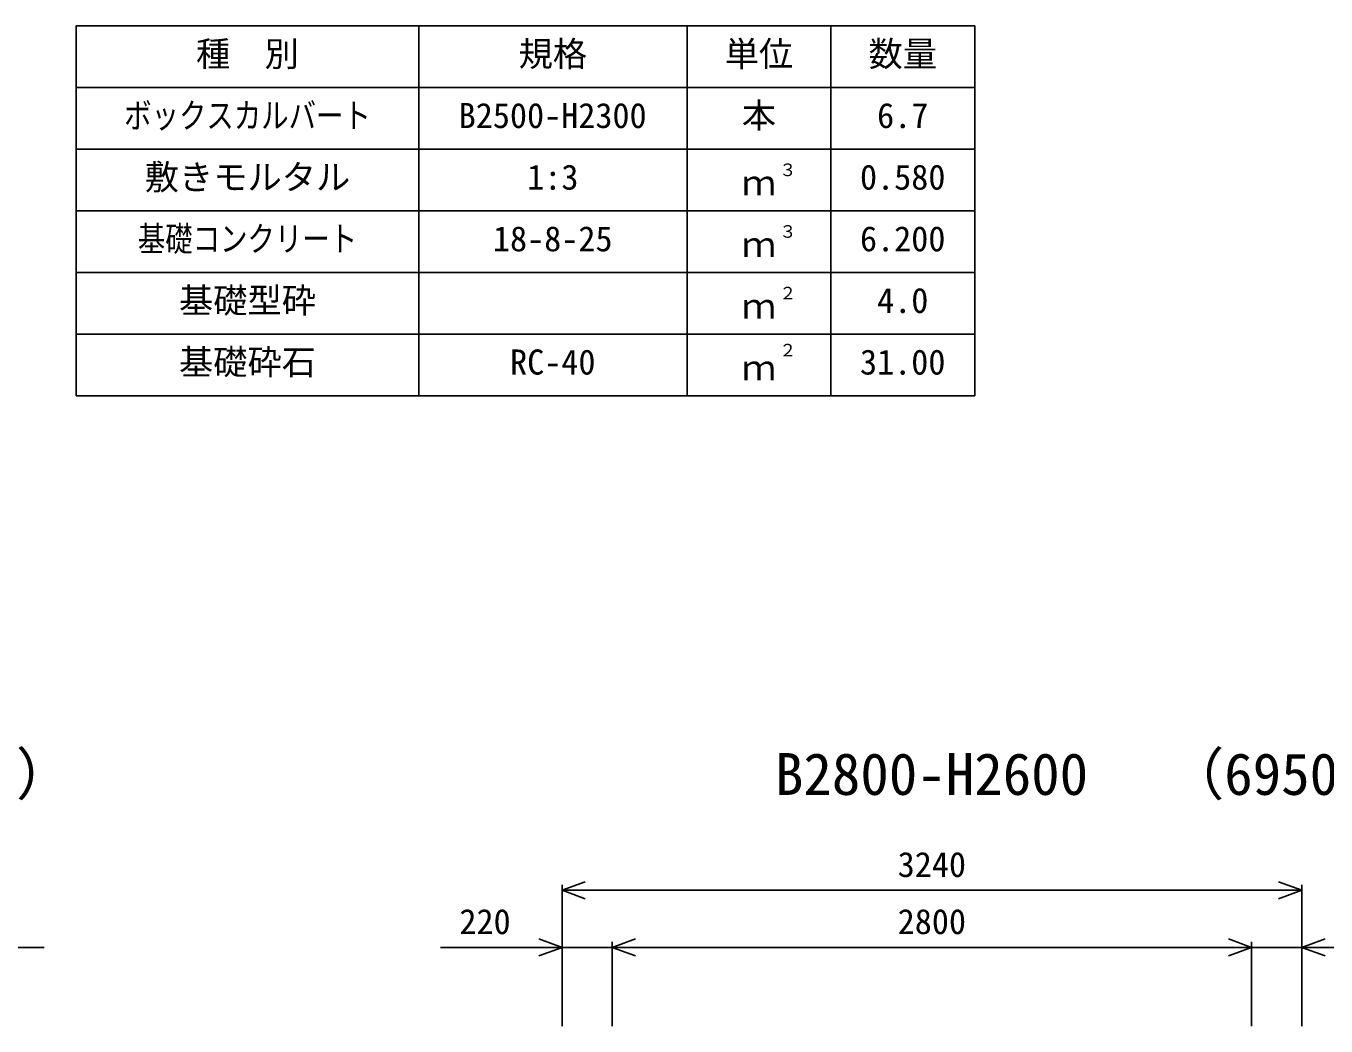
# Model space of a CAD drawing. Units: millimetres, scale not verified. Extents: x -100800 to 100800, y -35640 to 35640.
# Drawn here: x 69952 to 75645, y 268 to 4649 of the extents above; entities that cross this region are included whole.
import ezdxf
from ezdxf.enums import TextEntityAlignment as Align

# ---------------------------------------------------------------- set-up
doc = ezdxf.new("R2010")
doc.units = ezdxf.units.MM
doc.header["$LTSCALE"] = 120
for name, color, linetype, lineweight in [('0-0_DIM', 7, 'Continuous', 25), ('0-3_HYO', 3, 'Continuous', 25), ('0-4_HYO2', 4, 'Continuous', 25), ('0-7_TXT', 7, 'Continuous', 25)]:
    doc.layers.add(name, color=color, linetype=linetype, lineweight=lineweight)
doc.styles.add('ＭＳ ゴシック', font='')
doc.styles.get('ＭＳ ゴシック').set_extended_font_data('MS Gothic')

msp = doc.modelspace()

# ---------------------------------------------------------------- linework, layer by layer
at = {"layer": '0-0_DIM'}
for p, q in [((72299.1, 886.6), (72299.1, 268)), ((72299.1, 862.6), (75539.1, 862.6)), ((75539.1, 886.6), (75539.1, 268)), ((72519.1, 636.6), (72519.1, 268)), ((75319.1, 636.6), (75319.1, 268)), ((70031.8, 612.6), (69499.1, 612.6)), ((71766.4, 612.6), (72299.1, 612.6)), ((76071.8, 612.6), (75539.1, 612.6))]:
    msp.add_line(p, q, dxfattribs=at)
for points in [[(72400.6, 825.7), (72299.1, 862.6), (72400.6, 899.6)], [(75437.6, 825.7), (75539.1, 862.6), (75437.6, 899.6)], [(72197.6, 575.7), (72299.1, 612.6), (72197.6, 649.6)], [(72620.6, 575.7), (72519.1, 612.6), (72620.6, 649.6)], [(75217.6, 575.7), (75319.1, 612.6), (75217.6, 649.6)], [(75640.6, 575.7), (75539.1, 612.6), (75640.6, 649.6)], [(72299.1, 612.6), (72519.1, 612.6), (75319.1, 612.6), (75539.1, 612.6)]]:
    msp.add_lwpolyline(points, dxfattribs=at)
at = {"layer": '0-3_HYO'}
for p, q in [((71671.6, 4648.6), (71671.6, 3028.6)), ((72846.6, 4648.6), (72846.6, 3028.6)), ((73476.6, 4648.6), (73476.6, 3028.6)), ((70171.6, 4378.6), (74106.6, 4378.6))]:
    msp.add_line(p, q, dxfattribs=at)
msp.add_lwpolyline([(70171.6, 3028.6), (74106.6, 3028.6), (74106.6, 4648.6), (70171.6, 4648.6)], close=True, dxfattribs=at)
at = {"layer": '0-4_HYO2'}
for p, q in [((70171.6, 4108.6), (74106.6, 4108.6)), ((70171.6, 3838.6), (74106.6, 3838.6)), ((70171.6, 3568.6), (74106.6, 3568.6)), ((70171.6, 3298.6), (74106.6, 3298.6))]:
    msp.add_line(p, q, dxfattribs=at)

# ---------------------------------------------------------------- texts
at = {"layer": '0-0_DIM', "style": 'ＭＳ ゴシック'}
for s, p in [('3240', (73769.1, 887.6)), ('220', (71849.8, 637.6)), ('2800', (73769.1, 637.6))]:
    msp.add_text(s, height=110, dxfattribs=at).set_placement(p, align=Align.BOTTOM_LEFT)
at = {"layer": '0-7_TXT', "style": 'ＭＳ ゴシック'}
for s, height, p in [('種\u3000別', 110, (70696.6, 4438.6)), ('規格', 110, (72109.1, 4438.6)), ('単位', 110, (73011.6, 4438.6)), ('数量', 110, (73641.6, 4438.6)), ('本', 110, (73086.6, 4168.6)), ('B2500-H2300', 110, (71846.6, 4168.6)), ('6.7', 110, (73679.1, 4168.6)), ('敷きモルタル', 110, (70471.6, 3898.6)), ('３', 55, (73250.5, 3974.5)), ('1:3', 110, (72146.6, 3898.6)), ('ｍ', 110, (73086.6, 3873.6)), ('0.580', 110, (73604.1, 3898.6)), ('18-8-25', 110, (71996.6, 3628.6)), ('３', 55, (73250.5, 3704.5)), ('6.200', 110, (73604.1, 3628.6)), ('ｍ', 110, (73086.6, 3603.6)), ('基礎型砕', 110, (70621.6, 3358.6)), ('２', 55, (73250.5, 3434.5)), ('4.0', 110, (73679.1, 3358.6)), ('ｍ', 110, (73086.6, 3333.6)), ('基礎砕石', 110, (70621.6, 3088.6)), ('２', 55, (73250.5, 3184.5)), ('RC-40', 110, (72071.6, 3088.6)), ('31.00', 110, (73604.1, 3088.6)), ('ｍ', 110, (73086.6, 3063.6)), ('（6840kg）', 183.3, (68909.3, 1225.3)), ('（6950kg）', 183.3, (74949.3, 1225.3)), ('B2800-H2600', 183.3, (73231.6, 1225.3))]:
    msp.add_text(s, height=height, dxfattribs=at).set_placement(p, align=Align.BOTTOM_LEFT)
at = {"layer": '0-7_TXT', "style": 'ＭＳ ゴシック', "width": 0.8}
for s, p in [('ボックスカルバート', (70381.6, 4168.6)), ('基礎コンクリート', (70441.6, 3628.6))]:
    msp.add_text(s, height=110, dxfattribs=at).set_placement(p, align=Align.BOTTOM_LEFT)

doc.saveas('drawing.dxf')
